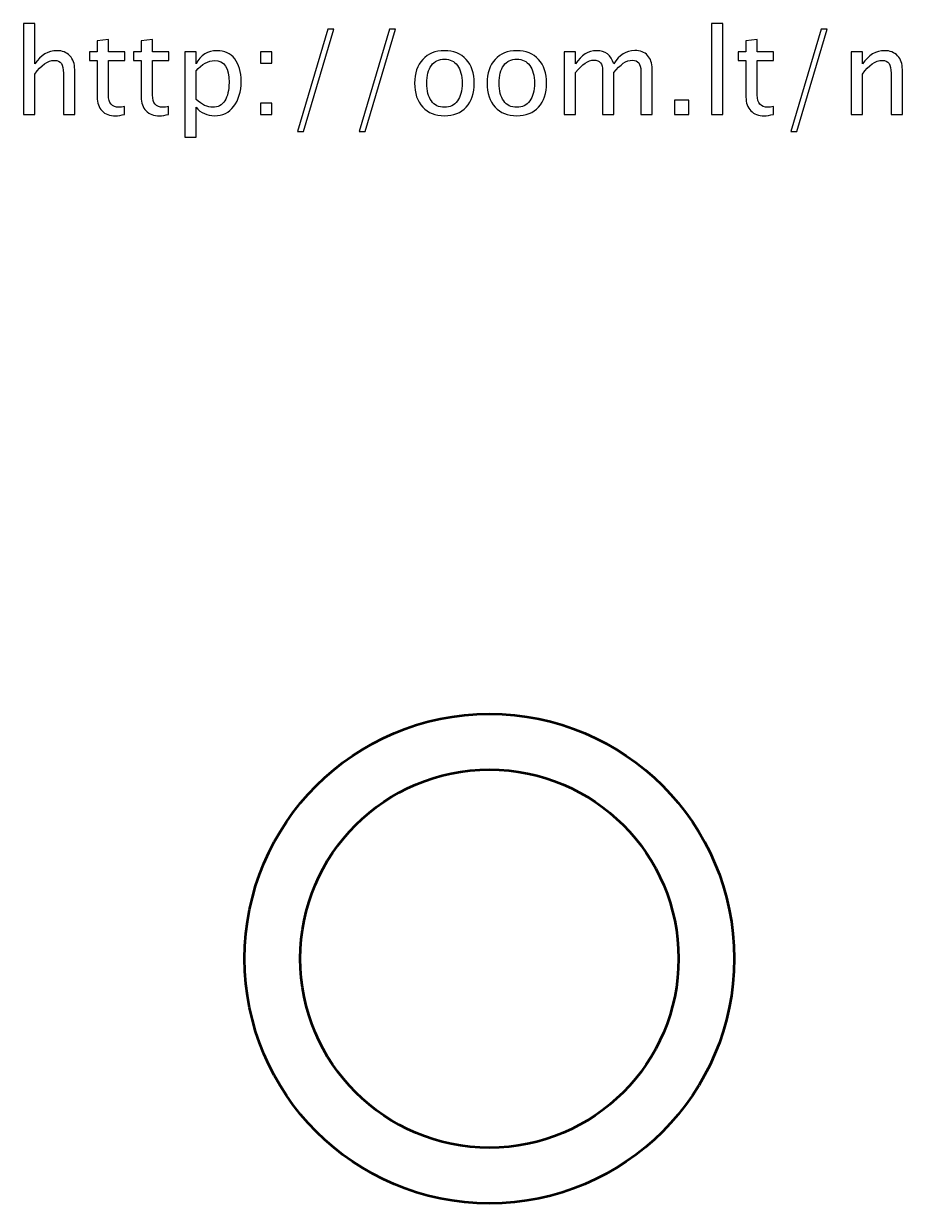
# Model space of a CAD drawing. Header units: centimetres. Extents: x -87 to 69, y -70 to 88.
# Drawn here: x -86.97 to -67.22, y 26 to 52.51 of the extents above; entities that cross this region are included whole.
import ezdxf

# ---------------------------------------------------------------- set-up
doc = ezdxf.new("R2010")
doc.units = ezdxf.units.CM
doc.header["$MEASUREMENT"] = 0
doc.layers.add('Layer 1', color=7, linetype='Continuous')

msp = doc.modelspace()

# ---------------------------------------------------------------- linework, layer by layer
at = {"layer": 'Layer 1', "lineweight": 53}
for major_axis in [(0, 5.5), (0, 4.25)]:
    msp.add_ellipse((-76.5, 31.5), major_axis=major_axis, ratio=1, dxfattribs=at)
at = {"layer": 'Layer 1'}
for points, knots in [([(-86.96673, 50.47316), (-86.96673, 50.47316), (-86.96673, 52.51309), (-86.96673, 52.51309), (-86.96673, 52.51309), (-86.96673, 52.51309), (-86.71273, 52.51309), (-86.71273, 52.51309), (-86.71273, 52.51309), (-86.71273, 52.51309), (-86.71273, 51.61043), (-86.71273, 51.61043), (-86.71273, 51.61043), (-86.57823, 51.80666), (-86.41331, 51.90455), (-86.2184, 51.90455), (-86.2184, 51.90455), (-86.09581, 51.90455), (-85.99836, 51.86619), (-85.92648, 51.78902), (-85.92648, 51.78902), (-85.8546, 51.71229), (-85.81844, 51.60866), (-85.81844, 51.47902), (-85.81844, 51.47902), (-85.81844, 51.47902), (-85.81844, 50.47316), (-85.81844, 50.47316), (-85.81844, 50.47316), (-85.81844, 50.47316), (-86.07244, 50.47316), (-86.07244, 50.47316), (-86.07244, 50.47316), (-86.07244, 50.47316), (-86.07244, 51.39611), (-86.07244, 51.39611), (-86.07244, 51.39611), (-86.07244, 51.50018), (-86.08787, 51.57427), (-86.1183, 51.61836), (-86.1183, 51.61836), (-86.14917, 51.6629), (-86.19988, 51.68495), (-86.27088, 51.68495), (-86.27088, 51.68495), (-86.42698, 51.68495), (-86.57427, 51.58309), (-86.71273, 51.37936), (-86.71273, 51.37936), (-86.71273, 51.37936), (-86.71273, 50.47316), (-86.71273, 50.47316), (-86.71273, 50.47316), (-86.71273, 50.47316), (-86.96673, 50.47316), (-86.96673, 50.47316)], [0, 0, 0, 0, 0.06666667, 0.06666667, 0.06666667, 0.06666667, 0.13333333, 0.13333333, 0.13333333, 0.13333333, 0.2, 0.2, 0.2, 0.2, 0.26666667, 0.26666667, 0.26666667, 0.26666667, 0.33333333, 0.33333333, 0.33333333, 0.33333333, 0.4, 0.4, 0.4, 0.4, 0.46666667, 0.46666667, 0.46666667, 0.46666667, 0.53333333, 0.53333333, 0.53333333, 0.53333333, 0.6, 0.6, 0.6, 0.6, 0.66666667, 0.66666667, 0.66666667, 0.66666667, 0.73333333, 0.73333333, 0.73333333, 0.73333333, 0.8, 0.8, 0.8, 0.8, 0.86666667, 0.86666667, 0.86666667, 0.86666667, 1, 1, 1, 1]), ([(-71.51068, 50.47316), (-71.51068, 50.47316), (-71.51068, 52.51309), (-71.51068, 52.51309), (-71.51068, 52.51309), (-71.51068, 52.51309), (-71.25668, 52.51309), (-71.25668, 52.51309), (-71.25668, 52.51309), (-71.25668, 52.51309), (-71.25668, 50.47316), (-71.25668, 50.47316), (-71.25668, 50.47316), (-71.25668, 50.47316), (-71.51068, 50.47316), (-71.51068, 50.47316)], [0, 0, 0, 0, 0.2, 0.2, 0.2, 0.2, 0.4, 0.4, 0.4, 0.4, 0.6, 0.6, 0.6, 0.6, 1, 1, 1, 1]), ([(-80.81165, 50.08951), (-80.81165, 50.08951), (-80.13123, 52.3861), (-80.13123, 52.3861), (-80.13123, 52.3861), (-80.13123, 52.3861), (-79.99673, 52.3861), (-79.99673, 52.3861), (-79.99673, 52.3861), (-79.99673, 52.3861), (-80.67715, 50.08951), (-80.67715, 50.08951), (-80.67715, 50.08951), (-80.67715, 50.08951), (-80.81165, 50.08951), (-80.81165, 50.08951)], [0, 0, 0, 0, 0.2, 0.2, 0.2, 0.2, 0.4, 0.4, 0.4, 0.4, 0.6, 0.6, 0.6, 0.6, 1, 1, 1, 1]), ([(-79.42435, 50.08951), (-79.42435, 50.08951), (-78.74393, 52.3861), (-78.74393, 52.3861), (-78.74393, 52.3861), (-78.74393, 52.3861), (-78.60943, 52.3861), (-78.60943, 52.3861), (-78.60943, 52.3861), (-78.60943, 52.3861), (-79.28985, 50.08951), (-79.28985, 50.08951), (-79.28985, 50.08951), (-79.28985, 50.08951), (-79.42435, 50.08951), (-79.42435, 50.08951)], [0, 0, 0, 0, 0.2, 0.2, 0.2, 0.2, 0.4, 0.4, 0.4, 0.4, 0.6, 0.6, 0.6, 0.6, 1, 1, 1, 1]), ([(-69.72475, 50.08951), (-69.72475, 50.08951), (-69.04433, 52.3861), (-69.04433, 52.3861), (-69.04433, 52.3861), (-69.04433, 52.3861), (-68.90983, 52.3861), (-68.90983, 52.3861), (-68.90983, 52.3861), (-68.90983, 52.3861), (-69.59025, 50.08951), (-69.59025, 50.08951), (-69.59025, 50.08951), (-69.59025, 50.08951), (-69.72475, 50.08951), (-69.72475, 50.08951)], [0, 0, 0, 0, 0.2, 0.2, 0.2, 0.2, 0.4, 0.4, 0.4, 0.4, 0.6, 0.6, 0.6, 0.6, 1, 1, 1, 1]), ([(-84.69749, 50.4736), (-84.77598, 50.45199), (-84.84433, 50.44141), (-84.9021, 50.44141), (-84.9021, 50.44141), (-85.03175, 50.44141), (-85.13273, 50.47845), (-85.20505, 50.55253), (-85.20505, 50.55253), (-85.27781, 50.62662), (-85.31397, 50.72936), (-85.31397, 50.86122), (-85.31397, 50.86122), (-85.31397, 50.86122), (-85.31397, 51.68495), (-85.31397, 51.68495), (-85.31397, 51.68495), (-85.31397, 51.68495), (-85.48947, 51.68495), (-85.48947, 51.68495), (-85.48947, 51.68495), (-85.48947, 51.68495), (-85.48947, 51.87545), (-85.48947, 51.87545), (-85.48947, 51.87545), (-85.48947, 51.87545), (-85.31397, 51.87545), (-85.31397, 51.87545), (-85.31397, 51.87545), (-85.31397, 51.87545), (-85.31397, 52.12901), (-85.31397, 52.12901), (-85.31397, 52.12901), (-85.31397, 52.12901), (-85.05997, 52.15326), (-85.05997, 52.15326), (-85.05997, 52.15326), (-85.05997, 52.15326), (-85.05997, 51.87545), (-85.05997, 51.87545), (-85.05997, 51.87545), (-85.05997, 51.87545), (-84.6922, 51.87545), (-84.6922, 51.87545), (-84.6922, 51.87545), (-84.6922, 51.87545), (-84.6922, 51.68495), (-84.6922, 51.68495), (-84.6922, 51.68495), (-84.6922, 51.68495), (-85.05997, 51.68495), (-85.05997, 51.68495), (-85.05997, 51.68495), (-85.05997, 51.68495), (-85.05997, 50.90708), (-85.05997, 50.90708), (-85.05997, 50.90708), (-85.05997, 50.72363), (-84.98015, 50.63191), (-84.82096, 50.63191), (-84.82096, 50.63191), (-84.78701, 50.63191), (-84.746, 50.63764), (-84.69749, 50.64867), (-84.69749, 50.64867), (-84.69749, 50.64867), (-84.69749, 50.4736), (-84.69749, 50.4736)], [0, 0, 0, 0, 0.05555556, 0.05555556, 0.05555556, 0.05555556, 0.11111111, 0.11111111, 0.11111111, 0.11111111, 0.16666667, 0.16666667, 0.16666667, 0.16666667, 0.22222222, 0.22222222, 0.22222222, 0.22222222, 0.27777778, 0.27777778, 0.27777778, 0.27777778, 0.33333333, 0.33333333, 0.33333333, 0.33333333, 0.38888889, 0.38888889, 0.38888889, 0.38888889, 0.44444444, 0.44444444, 0.44444444, 0.44444444, 0.5, 0.5, 0.5, 0.5, 0.55555556, 0.55555556, 0.55555556, 0.55555556, 0.61111111, 0.61111111, 0.61111111, 0.61111111, 0.66666667, 0.66666667, 0.66666667, 0.66666667, 0.72222222, 0.72222222, 0.72222222, 0.72222222, 0.77777778, 0.77777778, 0.77777778, 0.77777778, 0.83333333, 0.83333333, 0.83333333, 0.83333333, 0.88888889, 0.88888889, 0.88888889, 0.88888889, 1, 1, 1, 1]), ([(-83.70795, 50.4736), (-83.78644, 50.45199), (-83.85479, 50.44141), (-83.91256, 50.44141), (-83.91256, 50.44141), (-84.04221, 50.44141), (-84.14319, 50.47845), (-84.21551, 50.55253), (-84.21551, 50.55253), (-84.28827, 50.62662), (-84.32443, 50.72936), (-84.32443, 50.86122), (-84.32443, 50.86122), (-84.32443, 50.86122), (-84.32443, 51.68495), (-84.32443, 51.68495), (-84.32443, 51.68495), (-84.32443, 51.68495), (-84.49993, 51.68495), (-84.49993, 51.68495), (-84.49993, 51.68495), (-84.49993, 51.68495), (-84.49993, 51.87545), (-84.49993, 51.87545), (-84.49993, 51.87545), (-84.49993, 51.87545), (-84.32443, 51.87545), (-84.32443, 51.87545), (-84.32443, 51.87545), (-84.32443, 51.87545), (-84.32443, 52.12901), (-84.32443, 52.12901), (-84.32443, 52.12901), (-84.32443, 52.12901), (-84.07043, 52.15326), (-84.07043, 52.15326), (-84.07043, 52.15326), (-84.07043, 52.15326), (-84.07043, 51.87545), (-84.07043, 51.87545), (-84.07043, 51.87545), (-84.07043, 51.87545), (-83.70266, 51.87545), (-83.70266, 51.87545), (-83.70266, 51.87545), (-83.70266, 51.87545), (-83.70266, 51.68495), (-83.70266, 51.68495), (-83.70266, 51.68495), (-83.70266, 51.68495), (-84.07043, 51.68495), (-84.07043, 51.68495), (-84.07043, 51.68495), (-84.07043, 51.68495), (-84.07043, 50.90708), (-84.07043, 50.90708), (-84.07043, 50.90708), (-84.07043, 50.72363), (-83.99061, 50.63191), (-83.83142, 50.63191), (-83.83142, 50.63191), (-83.79747, 50.63191), (-83.75646, 50.63764), (-83.70795, 50.64867), (-83.70795, 50.64867), (-83.70795, 50.64867), (-83.70795, 50.4736), (-83.70795, 50.4736)], [0, 0, 0, 0, 0.05555556, 0.05555556, 0.05555556, 0.05555556, 0.11111111, 0.11111111, 0.11111111, 0.11111111, 0.16666667, 0.16666667, 0.16666667, 0.16666667, 0.22222222, 0.22222222, 0.22222222, 0.22222222, 0.27777778, 0.27777778, 0.27777778, 0.27777778, 0.33333333, 0.33333333, 0.33333333, 0.33333333, 0.38888889, 0.38888889, 0.38888889, 0.38888889, 0.44444444, 0.44444444, 0.44444444, 0.44444444, 0.5, 0.5, 0.5, 0.5, 0.55555556, 0.55555556, 0.55555556, 0.55555556, 0.61111111, 0.61111111, 0.61111111, 0.61111111, 0.66666667, 0.66666667, 0.66666667, 0.66666667, 0.72222222, 0.72222222, 0.72222222, 0.72222222, 0.77777778, 0.77777778, 0.77777778, 0.77777778, 0.83333333, 0.83333333, 0.83333333, 0.83333333, 0.88888889, 0.88888889, 0.88888889, 0.88888889, 1, 1, 1, 1]), ([(-70.11898, 50.4736), (-70.19747, 50.45199), (-70.26582, 50.44141), (-70.32359, 50.44141), (-70.32359, 50.44141), (-70.45324, 50.44141), (-70.55422, 50.47845), (-70.62654, 50.55253), (-70.62654, 50.55253), (-70.6993, 50.62662), (-70.73546, 50.72936), (-70.73546, 50.86122), (-70.73546, 50.86122), (-70.73546, 50.86122), (-70.73546, 51.68495), (-70.73546, 51.68495), (-70.73546, 51.68495), (-70.73546, 51.68495), (-70.91096, 51.68495), (-70.91096, 51.68495), (-70.91096, 51.68495), (-70.91096, 51.68495), (-70.91096, 51.87545), (-70.91096, 51.87545), (-70.91096, 51.87545), (-70.91096, 51.87545), (-70.73546, 51.87545), (-70.73546, 51.87545), (-70.73546, 51.87545), (-70.73546, 51.87545), (-70.73546, 52.12901), (-70.73546, 52.12901), (-70.73546, 52.12901), (-70.73546, 52.12901), (-70.48146, 52.15326), (-70.48146, 52.15326), (-70.48146, 52.15326), (-70.48146, 52.15326), (-70.48146, 51.87545), (-70.48146, 51.87545), (-70.48146, 51.87545), (-70.48146, 51.87545), (-70.11369, 51.87545), (-70.11369, 51.87545), (-70.11369, 51.87545), (-70.11369, 51.87545), (-70.11369, 51.68495), (-70.11369, 51.68495), (-70.11369, 51.68495), (-70.11369, 51.68495), (-70.48146, 51.68495), (-70.48146, 51.68495), (-70.48146, 51.68495), (-70.48146, 51.68495), (-70.48146, 50.90708), (-70.48146, 50.90708), (-70.48146, 50.90708), (-70.48146, 50.72363), (-70.40164, 50.63191), (-70.24245, 50.63191), (-70.24245, 50.63191), (-70.2085, 50.63191), (-70.16749, 50.63764), (-70.11898, 50.64867), (-70.11898, 50.64867), (-70.11898, 50.64867), (-70.11898, 50.4736), (-70.11898, 50.4736)], [0, 0, 0, 0, 0.05555556, 0.05555556, 0.05555556, 0.05555556, 0.11111111, 0.11111111, 0.11111111, 0.11111111, 0.16666667, 0.16666667, 0.16666667, 0.16666667, 0.22222222, 0.22222222, 0.22222222, 0.22222222, 0.27777778, 0.27777778, 0.27777778, 0.27777778, 0.33333333, 0.33333333, 0.33333333, 0.33333333, 0.38888889, 0.38888889, 0.38888889, 0.38888889, 0.44444444, 0.44444444, 0.44444444, 0.44444444, 0.5, 0.5, 0.5, 0.5, 0.55555556, 0.55555556, 0.55555556, 0.55555556, 0.61111111, 0.61111111, 0.61111111, 0.61111111, 0.66666667, 0.66666667, 0.66666667, 0.66666667, 0.72222222, 0.72222222, 0.72222222, 0.72222222, 0.77777778, 0.77777778, 0.77777778, 0.77777778, 0.83333333, 0.83333333, 0.83333333, 0.83333333, 0.88888889, 0.88888889, 0.88888889, 0.88888889, 1, 1, 1, 1]), ([(-83.34547, 49.96251), (-83.34547, 49.96251), (-83.34547, 51.87545), (-83.34547, 51.87545), (-83.34547, 51.87545), (-83.34547, 51.87545), (-83.09147, 51.87545), (-83.09147, 51.87545), (-83.09147, 51.87545), (-83.09147, 51.87545), (-83.09147, 51.61043), (-83.09147, 51.61043), (-83.09147, 51.61043), (-82.9874, 51.80666), (-82.83086, 51.90455), (-82.62228, 51.90455), (-82.62228, 51.90455), (-82.45338, 51.90455), (-82.32065, 51.84326), (-82.22364, 51.72023), (-82.22364, 51.72023), (-82.12662, 51.5972), (-82.07812, 51.42919), (-82.07812, 51.2162), (-82.07812, 51.2162), (-82.07812, 50.98425), (-82.13324, 50.79683), (-82.24304, 50.65484), (-82.24304, 50.65484), (-82.35284, 50.51241), (-82.49748, 50.44141), (-82.67652, 50.44141), (-82.67652, 50.44141), (-82.84276, 50.44141), (-82.98123, 50.50491), (-83.09147, 50.63235), (-83.09147, 50.63235), (-83.09147, 50.63235), (-83.09147, 49.96251), (-83.09147, 49.96251), (-83.09147, 49.96251), (-83.09147, 49.96251), (-83.34547, 49.96251), (-83.34547, 49.96251)], [0, 0, 0, 0, 0.08333333, 0.08333333, 0.08333333, 0.08333333, 0.16666667, 0.16666667, 0.16666667, 0.16666667, 0.25, 0.25, 0.25, 0.25, 0.33333333, 0.33333333, 0.33333333, 0.33333333, 0.41666667, 0.41666667, 0.41666667, 0.41666667, 0.5, 0.5, 0.5, 0.5, 0.58333333, 0.58333333, 0.58333333, 0.58333333, 0.66666667, 0.66666667, 0.66666667, 0.66666667, 0.75, 0.75, 0.75, 0.75, 0.83333333, 0.83333333, 0.83333333, 0.83333333, 1, 1, 1, 1]), ([(-81.64332, 51.62145), (-81.64332, 51.62145), (-81.64332, 51.87545), (-81.64332, 51.87545), (-81.64332, 51.87545), (-81.64332, 51.87545), (-81.38932, 51.87545), (-81.38932, 51.87545), (-81.38932, 51.87545), (-81.38932, 51.87545), (-81.38932, 51.62145), (-81.38932, 51.62145), (-81.38932, 51.62145), (-81.38932, 51.62145), (-81.64332, 51.62145), (-81.64332, 51.62145)], [0, 0, 0, 0, 0.2, 0.2, 0.2, 0.2, 0.4, 0.4, 0.4, 0.4, 0.6, 0.6, 0.6, 0.6, 1, 1, 1, 1]), ([(-77.51053, 50.44141), (-77.71646, 50.44141), (-77.87962, 50.50711), (-77.99957, 50.63852), (-77.99957, 50.63852), (-78.11995, 50.76993), (-78.17993, 50.94853), (-78.17993, 51.17386), (-78.17993, 51.17386), (-78.17993, 51.39876), (-78.11995, 51.57691), (-77.99957, 51.70788), (-77.99957, 51.70788), (-77.87962, 51.83885), (-77.71646, 51.90455), (-77.51053, 51.90455), (-77.51053, 51.90455), (-77.3046, 51.90455), (-77.14144, 51.83885), (-77.02149, 51.70788), (-77.02149, 51.70788), (-76.90111, 51.57691), (-76.84114, 51.39876), (-76.84114, 51.17386), (-76.84114, 51.17386), (-76.84114, 50.94853), (-76.90111, 50.76993), (-77.02149, 50.63852), (-77.02149, 50.63852), (-77.14144, 50.50711), (-77.3046, 50.44141), (-77.51053, 50.44141)], [0, 0, 0, 0, 0.11111111, 0.11111111, 0.11111111, 0.11111111, 0.22222222, 0.22222222, 0.22222222, 0.22222222, 0.33333333, 0.33333333, 0.33333333, 0.33333333, 0.44444444, 0.44444444, 0.44444444, 0.44444444, 0.55555556, 0.55555556, 0.55555556, 0.55555556, 0.66666667, 0.66666667, 0.66666667, 0.66666667, 0.77777778, 0.77777778, 0.77777778, 0.77777778, 1, 1, 1, 1]), ([(-77.51097, 50.63191), (-77.38529, 50.63191), (-77.2874, 50.67909), (-77.21773, 50.7739), (-77.21773, 50.7739), (-77.14849, 50.86827), (-77.11366, 51.00189), (-77.11366, 51.17386), (-77.11366, 51.17386), (-77.11366, 51.3454), (-77.14849, 51.47858), (-77.21773, 51.57294), (-77.21773, 51.57294), (-77.2874, 51.66687), (-77.38529, 51.71405), (-77.51097, 51.71405), (-77.51097, 51.71405), (-77.63709, 51.71405), (-77.73498, 51.66687), (-77.80378, 51.57294), (-77.80378, 51.57294), (-77.87301, 51.47858), (-77.9074, 51.3454), (-77.9074, 51.17386), (-77.9074, 51.17386), (-77.9074, 51.00189), (-77.87301, 50.86827), (-77.80378, 50.7739), (-77.80378, 50.7739), (-77.73498, 50.67909), (-77.63709, 50.63191), (-77.51097, 50.63191)], [0, 0, 0, 0, 0.11111111, 0.11111111, 0.11111111, 0.11111111, 0.22222222, 0.22222222, 0.22222222, 0.22222222, 0.33333333, 0.33333333, 0.33333333, 0.33333333, 0.44444444, 0.44444444, 0.44444444, 0.44444444, 0.55555556, 0.55555556, 0.55555556, 0.55555556, 0.66666667, 0.66666667, 0.66666667, 0.66666667, 0.77777778, 0.77777778, 0.77777778, 0.77777778, 1, 1, 1, 1]), ([(-75.88511, 50.44141), (-76.09104, 50.44141), (-76.2542, 50.50711), (-76.37415, 50.63852), (-76.37415, 50.63852), (-76.49453, 50.76993), (-76.55451, 50.94853), (-76.55451, 51.17386), (-76.55451, 51.17386), (-76.55451, 51.39876), (-76.49453, 51.57691), (-76.37415, 51.70788), (-76.37415, 51.70788), (-76.2542, 51.83885), (-76.09104, 51.90455), (-75.88511, 51.90455), (-75.88511, 51.90455), (-75.67918, 51.90455), (-75.51602, 51.83885), (-75.39607, 51.70788), (-75.39607, 51.70788), (-75.27569, 51.57691), (-75.21572, 51.39876), (-75.21572, 51.17386), (-75.21572, 51.17386), (-75.21572, 50.94853), (-75.27569, 50.76993), (-75.39607, 50.63852), (-75.39607, 50.63852), (-75.51602, 50.50711), (-75.67918, 50.44141), (-75.88511, 50.44141)], [0, 0, 0, 0, 0.11111111, 0.11111111, 0.11111111, 0.11111111, 0.22222222, 0.22222222, 0.22222222, 0.22222222, 0.33333333, 0.33333333, 0.33333333, 0.33333333, 0.44444444, 0.44444444, 0.44444444, 0.44444444, 0.55555556, 0.55555556, 0.55555556, 0.55555556, 0.66666667, 0.66666667, 0.66666667, 0.66666667, 0.77777778, 0.77777778, 0.77777778, 0.77777778, 1, 1, 1, 1]), ([(-75.88555, 50.63191), (-75.75987, 50.63191), (-75.66198, 50.67909), (-75.59231, 50.7739), (-75.59231, 50.7739), (-75.52307, 50.86827), (-75.48824, 51.00189), (-75.48824, 51.17386), (-75.48824, 51.17386), (-75.48824, 51.3454), (-75.52307, 51.47858), (-75.59231, 51.57294), (-75.59231, 51.57294), (-75.66198, 51.66687), (-75.75987, 51.71405), (-75.88555, 51.71405), (-75.88555, 51.71405), (-76.01167, 51.71405), (-76.10956, 51.66687), (-76.17836, 51.57294), (-76.17836, 51.57294), (-76.24759, 51.47858), (-76.28198, 51.3454), (-76.28198, 51.17386), (-76.28198, 51.17386), (-76.28198, 51.00189), (-76.24759, 50.86827), (-76.17836, 50.7739), (-76.17836, 50.7739), (-76.10956, 50.67909), (-76.01167, 50.63191), (-75.88555, 50.63191)], [0, 0, 0, 0, 0.11111111, 0.11111111, 0.11111111, 0.11111111, 0.22222222, 0.22222222, 0.22222222, 0.22222222, 0.33333333, 0.33333333, 0.33333333, 0.33333333, 0.44444444, 0.44444444, 0.44444444, 0.44444444, 0.55555556, 0.55555556, 0.55555556, 0.55555556, 0.66666667, 0.66666667, 0.66666667, 0.66666667, 0.77777778, 0.77777778, 0.77777778, 0.77777778, 1, 1, 1, 1]), ([(-74.81796, 50.47316), (-74.81796, 50.47316), (-74.81796, 51.87545), (-74.81796, 51.87545), (-74.81796, 51.87545), (-74.81796, 51.87545), (-74.56396, 51.87545), (-74.56396, 51.87545), (-74.56396, 51.87545), (-74.56396, 51.87545), (-74.56396, 51.61043), (-74.56396, 51.61043), (-74.56396, 51.61043), (-74.44005, 51.80666), (-74.2813, 51.90455), (-74.08683, 51.90455), (-74.08683, 51.90455), (-73.89942, 51.90455), (-73.77198, 51.80666), (-73.70407, 51.61043), (-73.70407, 51.61043), (-73.58368, 51.80842), (-73.42669, 51.9072), (-73.23399, 51.9072), (-73.23399, 51.9072), (-73.11096, 51.9072), (-73.01527, 51.87104), (-72.94692, 51.79828), (-72.94692, 51.79828), (-72.87857, 51.72552), (-72.84417, 51.62366), (-72.84417, 51.49269), (-72.84417, 51.49269), (-72.84417, 51.49269), (-72.84417, 50.47316), (-72.84417, 50.47316), (-72.84417, 50.47316), (-72.84417, 50.47316), (-73.09817, 50.47316), (-73.09817, 50.47316), (-73.09817, 50.47316), (-73.09817, 50.47316), (-73.09817, 51.45079), (-73.09817, 51.45079), (-73.09817, 51.45079), (-73.09817, 51.61043), (-73.16167, 51.69024), (-73.28867, 51.69024), (-73.28867, 51.69024), (-73.42052, 51.69024), (-73.55899, 51.5972), (-73.70407, 51.41067), (-73.70407, 51.41067), (-73.70407, 51.41067), (-73.70407, 50.47316), (-73.70407, 50.47316), (-73.70407, 50.47316), (-73.70407, 50.47316), (-73.95807, 50.47316), (-73.95807, 50.47316), (-73.95807, 50.47316), (-73.95807, 50.47316), (-73.95807, 51.45168), (-73.95807, 51.45168), (-73.95807, 51.45168), (-73.95807, 51.61263), (-74.02245, 51.69289), (-74.15165, 51.69289), (-74.15165, 51.69289), (-74.27997, 51.69289), (-74.41756, 51.5994), (-74.56396, 51.41199), (-74.56396, 51.41199), (-74.56396, 51.41199), (-74.56396, 50.47316), (-74.56396, 50.47316), (-74.56396, 50.47316), (-74.56396, 50.47316), (-74.81796, 50.47316), (-74.81796, 50.47316)], [0, 0, 0, 0, 0.04761905, 0.04761905, 0.04761905, 0.04761905, 0.0952381, 0.0952381, 0.0952381, 0.0952381, 0.14285714, 0.14285714, 0.14285714, 0.14285714, 0.19047619, 0.19047619, 0.19047619, 0.19047619, 0.23809524, 0.23809524, 0.23809524, 0.23809524, 0.28571429, 0.28571429, 0.28571429, 0.28571429, 0.33333333, 0.33333333, 0.33333333, 0.33333333, 0.38095238, 0.38095238, 0.38095238, 0.38095238, 0.42857143, 0.42857143, 0.42857143, 0.42857143, 0.47619048, 0.47619048, 0.47619048, 0.47619048, 0.52380952, 0.52380952, 0.52380952, 0.52380952, 0.57142857, 0.57142857, 0.57142857, 0.57142857, 0.61904762, 0.61904762, 0.61904762, 0.61904762, 0.66666667, 0.66666667, 0.66666667, 0.66666667, 0.71428571, 0.71428571, 0.71428571, 0.71428571, 0.76190476, 0.76190476, 0.76190476, 0.76190476, 0.80952381, 0.80952381, 0.80952381, 0.80952381, 0.85714286, 0.85714286, 0.85714286, 0.85714286, 0.9047619, 0.9047619, 0.9047619, 0.9047619, 1, 1, 1, 1]), ([(-68.3692, 50.47316), (-68.3692, 50.47316), (-68.3692, 51.87545), (-68.3692, 51.87545), (-68.3692, 51.87545), (-68.3692, 51.87545), (-68.1152, 51.87545), (-68.1152, 51.87545), (-68.1152, 51.87545), (-68.1152, 51.87545), (-68.1152, 51.61043), (-68.1152, 51.61043), (-68.1152, 51.61043), (-67.9807, 51.80666), (-67.81578, 51.90455), (-67.62087, 51.90455), (-67.62087, 51.90455), (-67.49828, 51.90455), (-67.40083, 51.86619), (-67.32895, 51.78902), (-67.32895, 51.78902), (-67.25707, 51.71229), (-67.22091, 51.60866), (-67.22091, 51.47902), (-67.22091, 51.47902), (-67.22091, 51.47902), (-67.22091, 50.47316), (-67.22091, 50.47316), (-67.22091, 50.47316), (-67.22091, 50.47316), (-67.47491, 50.47316), (-67.47491, 50.47316), (-67.47491, 50.47316), (-67.47491, 50.47316), (-67.47491, 51.39611), (-67.47491, 51.39611), (-67.47491, 51.39611), (-67.47491, 51.50018), (-67.49034, 51.57427), (-67.52077, 51.61836), (-67.52077, 51.61836), (-67.55164, 51.6629), (-67.60235, 51.68495), (-67.67335, 51.68495), (-67.67335, 51.68495), (-67.82945, 51.68495), (-67.97674, 51.58309), (-68.1152, 51.37936), (-68.1152, 51.37936), (-68.1152, 51.37936), (-68.1152, 50.47316), (-68.1152, 50.47316), (-68.1152, 50.47316), (-68.1152, 50.47316), (-68.3692, 50.47316), (-68.3692, 50.47316)], [0, 0, 0, 0, 0.06666667, 0.06666667, 0.06666667, 0.06666667, 0.13333333, 0.13333333, 0.13333333, 0.13333333, 0.2, 0.2, 0.2, 0.2, 0.26666667, 0.26666667, 0.26666667, 0.26666667, 0.33333333, 0.33333333, 0.33333333, 0.33333333, 0.4, 0.4, 0.4, 0.4, 0.46666667, 0.46666667, 0.46666667, 0.46666667, 0.53333333, 0.53333333, 0.53333333, 0.53333333, 0.6, 0.6, 0.6, 0.6, 0.66666667, 0.66666667, 0.66666667, 0.66666667, 0.73333333, 0.73333333, 0.73333333, 0.73333333, 0.8, 0.8, 0.8, 0.8, 0.86666667, 0.86666667, 0.86666667, 0.86666667, 1, 1, 1, 1]), ([(-83.09147, 50.80742), (-82.9605, 50.69056), (-82.83571, 50.63191), (-82.71709, 50.63191), (-82.71709, 50.63191), (-82.60023, 50.63191), (-82.50983, 50.68086), (-82.44633, 50.77831), (-82.44633, 50.77831), (-82.38239, 50.87577), (-82.35064, 51.01291), (-82.35064, 51.19018), (-82.35064, 51.19018), (-82.35064, 51.51826), (-82.45912, 51.6823), (-82.67608, 51.6823), (-82.67608, 51.6823), (-82.81807, 51.6823), (-82.95653, 51.60558), (-83.09147, 51.45168), (-83.09147, 51.45168), (-83.09147, 51.45168), (-83.09147, 50.80742), (-83.09147, 50.80742)], [0, 0, 0, 0, 0.14285714, 0.14285714, 0.14285714, 0.14285714, 0.28571429, 0.28571429, 0.28571429, 0.28571429, 0.42857143, 0.42857143, 0.42857143, 0.42857143, 0.57142857, 0.57142857, 0.57142857, 0.57142857, 0.71428571, 0.71428571, 0.71428571, 0.71428571, 1, 1, 1, 1]), ([(-81.64332, 50.47316), (-81.64332, 50.47316), (-81.64332, 50.72716), (-81.64332, 50.72716), (-81.64332, 50.72716), (-81.64332, 50.72716), (-81.38932, 50.72716), (-81.38932, 50.72716), (-81.38932, 50.72716), (-81.38932, 50.72716), (-81.38932, 50.47316), (-81.38932, 50.47316), (-81.38932, 50.47316), (-81.38932, 50.47316), (-81.64332, 50.47316), (-81.64332, 50.47316)], [0, 0, 0, 0, 0.2, 0.2, 0.2, 0.2, 0.4, 0.4, 0.4, 0.4, 0.6, 0.6, 0.6, 0.6, 1, 1, 1, 1]), ([(-72.34235, 50.47316), (-72.34235, 50.47316), (-72.34235, 50.79331), (-72.34235, 50.79331), (-72.34235, 50.79331), (-72.34235, 50.79331), (-72.0222, 50.79331), (-72.0222, 50.79331), (-72.0222, 50.79331), (-72.0222, 50.79331), (-72.0222, 50.47316), (-72.0222, 50.47316), (-72.0222, 50.47316), (-72.0222, 50.47316), (-72.34235, 50.47316), (-72.34235, 50.47316)], [0, 0, 0, 0, 0.2, 0.2, 0.2, 0.2, 0.4, 0.4, 0.4, 0.4, 0.6, 0.6, 0.6, 0.6, 1, 1, 1, 1])]:
    msp.add_open_spline(points, degree=3, knots=knots, dxfattribs=at)

doc.saveas('drawing.dxf')
